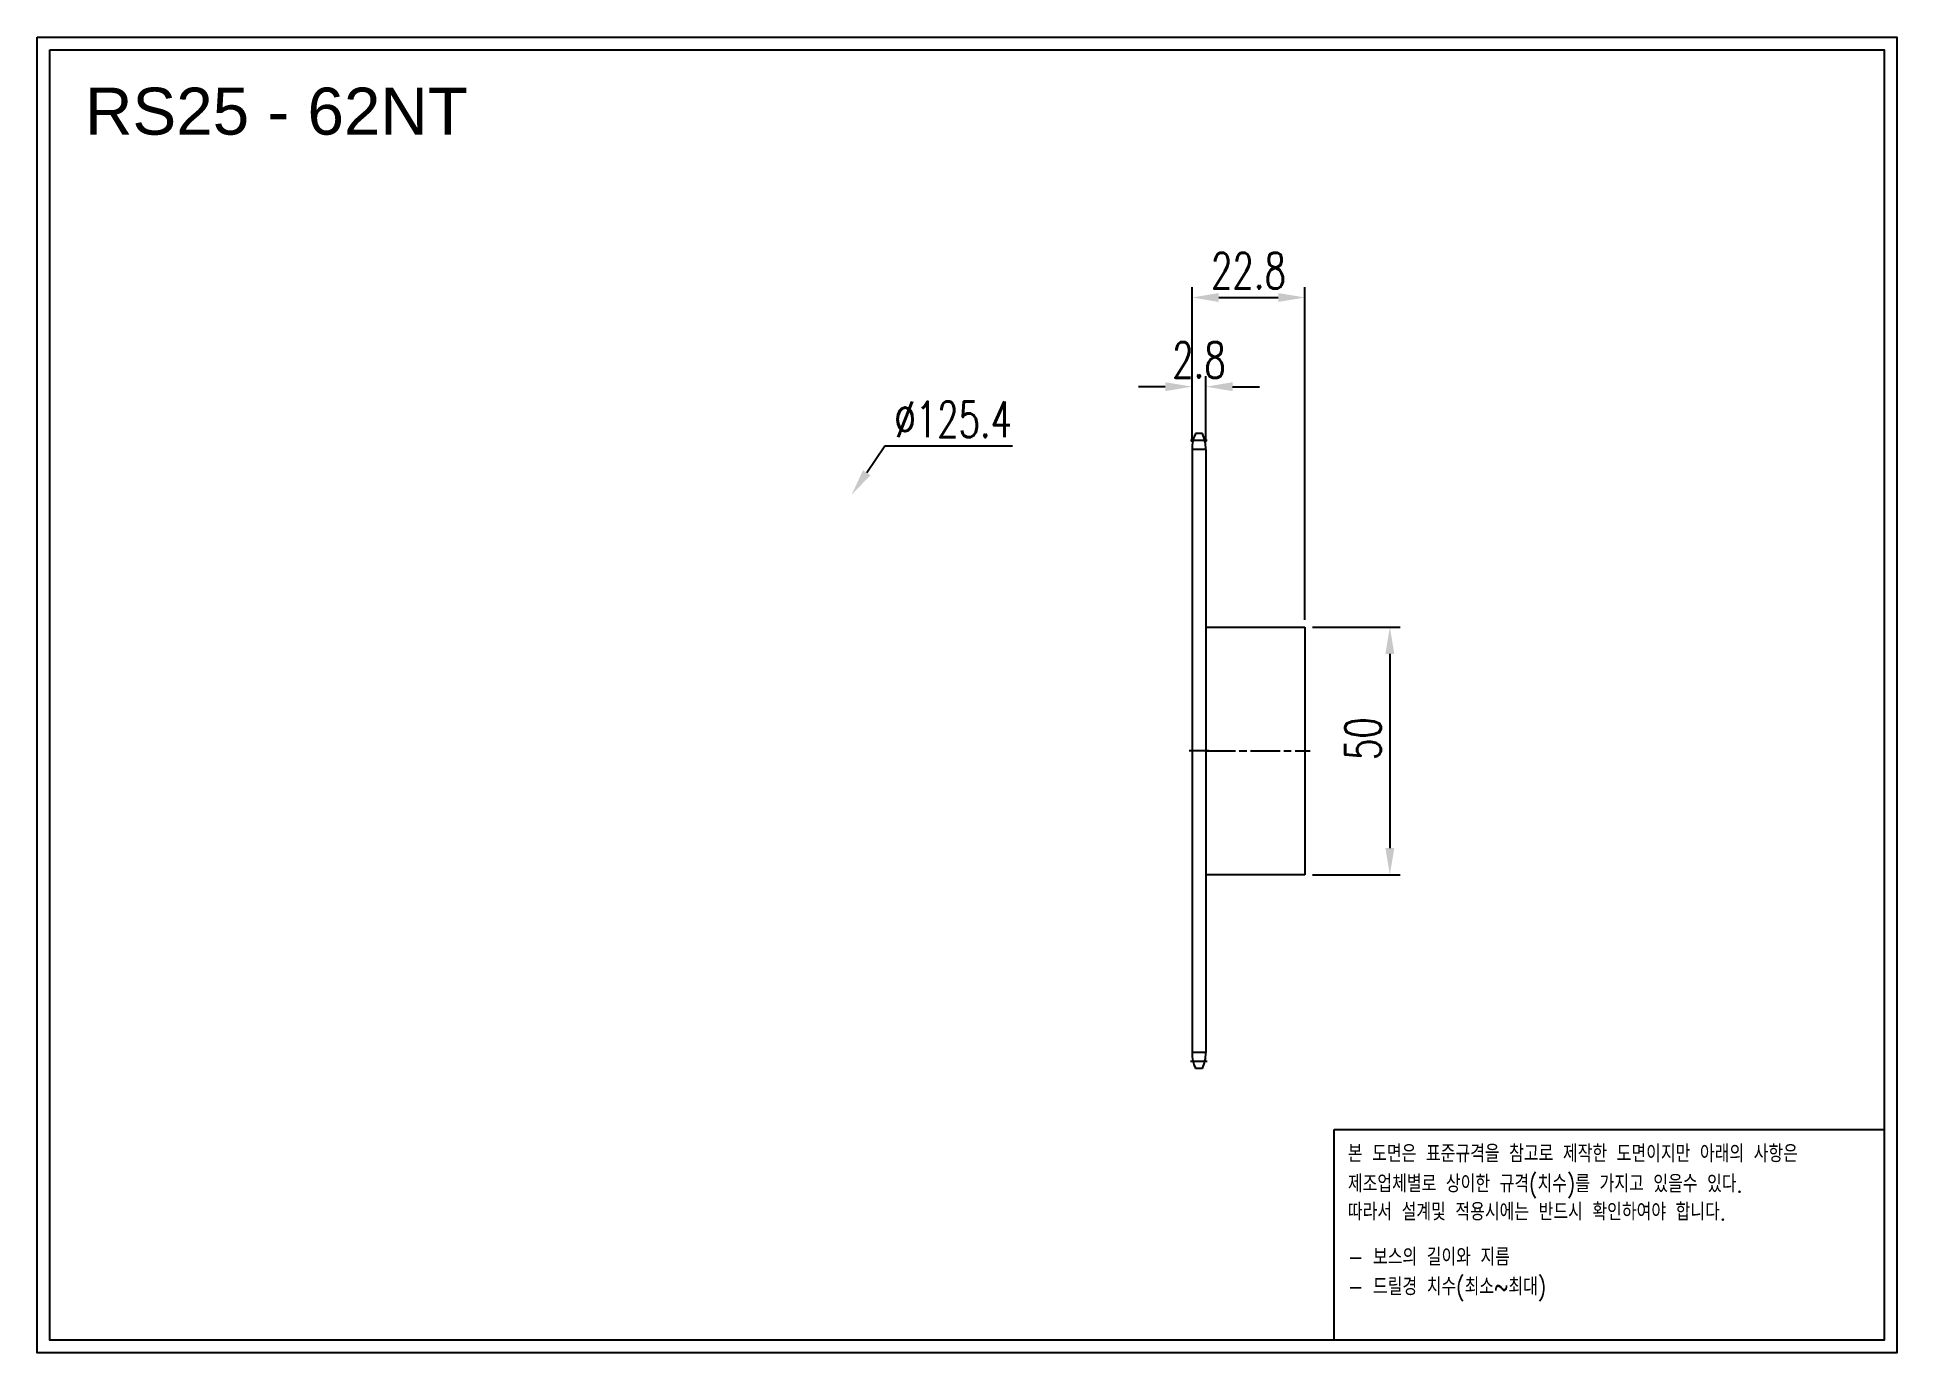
# Model space of a CAD drawing. Header units: millimetres. Extents: x -67438 to -67062, y 2417 to 2683.
import ezdxf

# ---------------------------------------------------------------- set-up
doc = ezdxf.new("R2010")
doc.units = ezdxf.units.MM
for name, pattern in [('AM_ISO02W050', [7.5, 6, -1.5]), ('AM_ISO02W050x2', [3.75, 3, -0.75]), ('AM_ISO08W050', [18, 12, -1.5, 3, -1.5]), ('AM_ISO08W050x2', [9, 6, -0.75, 1.5, -0.75])]:
    doc.linetypes.add(name, pattern=pattern)
for name, color, linetype, lineweight in [('AM_3N', 6, 'AM_ISO02W050', 25), ('AM_7', 4, 'AM_ISO08W050', 25), ('AM_7N', 4, 'AM_ISO08W050', 25)]:
    doc.layers.add(name, color=color, linetype=linetype, lineweight=lineweight)
doc.layers.add('S-DIM', color=7, linetype='Continuous')
doc.styles.add('HAN', font='ROMANS.shx', dxfattribs={"width": 0.7, "bigfont": 'whgtxt.shx'})
doc.styles.add('HSG', font='SIMPLEX.shx', dxfattribs={"width": 0.7, "bigfont": 'HSG.shx'})
doc.styles.get("Standard").update_dxf_attribs({"font": 'arial.ttf'})
doc.dimstyles.new('APP16', dxfattribs={"dimscale": 3, "dimtxt": 2.4, "dimasz": 1.8, "dimexe": 0.7, "dimexo": 0.5, "dimgap": 0.6, "dimtad": 1, "dimtoh": 1, "dimdec": 1, "dimrnd": 0.01, "dimzin": 9, "dimdsep": 46, "dimtxsty": 'HSG', "dimcen": 0, "dimclrd": 1, "dimclre": 1, "dimclrt": 256, "dimazin": 2, "dimtp": 1, "dimtm": 1, "dimtfac": 0.5, "dimtdec": 1, "dimtofl": 0, "dimtmove": 0, "dimatfit": 3, "dimfxl": 0, "dimtvp": 1, "dimtolj": 2, "dimlwd": -1, "dimlwe": -1, "dimarcsym": 0})

# ---------------------------------------------------------------- blocks, each defined once
blk = doc.blocks.new('*D2')
at = {"layer": 'Defpoints', "color": 0, "transparency": 16777216}
for p in [(-67181.52, 2563.62), (-67181.52, 2513.62), (-67164.37, 2513.62)]:
    blk.add_point(p, dxfattribs=at)
at = {"layer": 'S-DIM', "color": 1, "transparency": 16777216}
for p, q in [((-67180.02, 2563.62), (-67162.27, 2563.62)), ((-67164.37, 2558.22), (-67164.37, 2519.02)), ((-67180.02, 2513.62), (-67162.27, 2513.62))]:
    blk.add_line(p, q, dxfattribs=at)
for points in [[(-67165.27, 2558.22), (-67163.47, 2558.22), (-67164.37, 2563.62)], [(-67165.27, 2519.02), (-67163.47, 2519.02), (-67164.37, 2513.62)]]:
    blk.add_solid(points, dxfattribs=at)
at = {"layer": 'S-DIM', "transparency": 16777216, "insert": (-67169.77, 2541.12), "char_height": 7.2, "attachment_point": 5, "rotation": 90, "style": 'HSG'}
blk.add_mtext('\\A2;50', dxfattribs=at)
blk = doc.blocks.new('fyjkfytuj')
for p, q in [((-66537.93, 409.63), (-66517.93, 409.63)), ((-66517.93, 409.63), (-66517.93, 359.63)), ((-66517.93, 359.63), (-66537.93, 359.63))]:
    blk.add_line(p, q)
at = {"layer": 'AM_7N', "linetype": 'AM_ISO08W050x2'}
blk.add_line((-66537.93, 384.63), (-66516.85, 384.63), dxfattribs=at)
blk = doc.blocks.new('*D3')
at = {"layer": 'Defpoints', "color": 0, "transparency": 16777216}
for p in [(-67273.07, 2590.32), (-67343.95, 2486.91)]:
    blk.add_point(p, dxfattribs=at)
at = {"layer": 'S-DIM', "color": 1, "transparency": 16777216}
for p, q in [((-67266.34, 2600.15), (-67270.02, 2594.78)), ((-67240.54, 2600.15), (-67266.34, 2600.15))]:
    blk.add_line(p, q, dxfattribs=at)
blk.add_solid([(-67270.76, 2595.29), (-67269.27, 2594.27), (-67273.07, 2590.32)], dxfattribs=at)
at = {"layer": 'S-DIM', "transparency": 16777216, "insert": (-67252.54, 2605.55), "char_height": 7.2, "attachment_point": 5, "style": 'HSG'}
blk.add_mtext('\\A2;∅125.4', dxfattribs=at)
blk = doc.blocks.new('*D4')
at = {"layer": 'Defpoints', "color": 0, "transparency": 16777216}
for p in [(-67201.52, 2612.15), (-67204.32, 2599.5), (-67201.52, 2599.5)]:
    blk.add_point(p, dxfattribs=at)
at = {"layer": 'S-DIM', "color": 1, "transparency": 16777216}
for p, q in [((-67204.32, 2601), (-67204.32, 2614.25)), ((-67201.52, 2601), (-67201.52, 2614.25)), ((-67209.72, 2612.15), (-67215.12, 2612.15)), ((-67196.12, 2612.15), (-67190.72, 2612.15))]:
    blk.add_line(p, q, dxfattribs=at)
for points in [[(-67209.72, 2613.05), (-67209.72, 2611.25), (-67204.32, 2612.15)], [(-67196.12, 2613.05), (-67196.12, 2611.25), (-67201.52, 2612.15)]]:
    blk.add_solid(points, dxfattribs=at)
at = {"layer": 'S-DIM', "transparency": 16777216, "insert": (-67202.92, 2617.55), "char_height": 7.2, "attachment_point": 5, "style": 'HSG'}
blk.add_mtext('\\A2;2.8', dxfattribs=at)
blk = doc.blocks.new('*D5')
at = {"layer": 'Defpoints', "color": 0, "transparency": 16777216}
for p in [(-67181.52, 2630.15), (-67204.32, 2599.5), (-67181.52, 2563.62)]:
    blk.add_point(p, dxfattribs=at)
at = {"layer": 'S-DIM', "color": 1, "transparency": 16777216}
for p, q in [((-67204.32, 2601), (-67204.32, 2632.25)), ((-67198.92, 2630.15), (-67186.92, 2630.15)), ((-67181.52, 2565.12), (-67181.52, 2632.25))]:
    blk.add_line(p, q, dxfattribs=at)
for points in [[(-67198.92, 2631.05), (-67198.92, 2629.25), (-67204.32, 2630.15)], [(-67186.92, 2631.05), (-67186.92, 2629.25), (-67181.52, 2630.15)]]:
    blk.add_solid(points, dxfattribs=at)
at = {"layer": 'S-DIM', "transparency": 16777216, "insert": (-67192.92, 2635.55), "char_height": 7.2, "attachment_point": 5, "style": 'HSG'}
blk.add_mtext('\\A2;22.8', dxfattribs=at)
blk = doc.blocks.new('notice1')
at = {"color": 4}
blk.add_lwpolyline([(-22142.12, 1735.9), (-22053.8, 1735.9), (-22053.8, 1702.07), (-22142.12, 1702.07)], close=True, dxfattribs=at)
at = {"color": 4, "style": 'HAN', "width": 0.8}
for s, p in [('본 도면은 표준규격을 참고로 제작한 도면이지만 아래의 사항은', (-22139.9, 1730.62)), ('제조업체별로 상이한 규격(치수)를 가지고 있을수 있다.', (-22139.9, 1725.78)), ('따라서 설계및 적용시에는 반드시 확인하여야 합니다.', (-22139.9, 1721.28)), ('- 보스의 길이와 지름', (-22139.9, 1714.03)), ('- 드릴경 치수(최소~최대)', (-22139.9, 1709.27))]:
    blk.add_text(s, height=2.7949, dxfattribs=at).set_placement(p)

msp = doc.modelspace()

# ---------------------------------------------------------------- linework, layer by layer
for p, q in [((-67202.23, 2602.7), (-67203.61, 2602.7)), ((-67204.32, 2599.5), (-67204.32, 2477.73)), ((-67201.52, 2599.5), (-67201.52, 2477.73)), ((-67202.23, 2474.53), (-67203.61, 2474.53))]:
    msp.add_line(p, q)
for points in [[(-67437.53, 2682.69), (-67061.99, 2682.69), (-67061.99, 2417.15), (-67437.53, 2417.15)], [(-67435, 2680.16), (-67064.52, 2680.16), (-67064.52, 2419.68), (-67435, 2419.68)]]:
    msp.add_lwpolyline(points, close=True)
for centre, start, end in [((-67196.72, 2599.5), 155.0989, 180), ((-67209.12, 2599.5), 0, 24.9011), ((-67196.72, 2477.73), 180, 204.9011), ((-67209.12, 2477.73), 335.0989, 0)]:
    msp.add_arc(centre, 7.6, start, end)
at = {"layer": 'AM_3N', "linetype": 'AM_ISO02W050x2'}
for p, q in [((-67201.52, 2599.5), (-67204.32, 2599.5)), ((-67201.52, 2477.73), (-67204.32, 2477.73))]:
    msp.add_line(p, q, dxfattribs=at)
at = {"layer": 'AM_7', "linetype": 'AM_ISO08W050x2'}
for p, q in [((-67201.25, 2601.3), (-67204.63, 2601.3)), ((-67200.94, 2538.62), (-67204.9, 2538.62)), ((-67201.25, 2475.93), (-67204.63, 2475.93))]:
    msp.add_line(p, q, dxfattribs=at)

# ---------------------------------------------------------------- block references
msp.add_blockref('fyjkfytuj', (-663.59, 2153.99))
at = {"xscale": 1.257984, "yscale": 1.257984, "zscale": 1.257984}
msp.add_blockref('notice1', (-39321.2, 278.51), dxfattribs=at)

# ---------------------------------------------------------------- texts
msp.add_text('RS25 - 62NT', height=9.4834).set_placement((-67427.86, 2663.02))

# ---------------------------------------------------------------- dimensions: what is measured, and where the dimension line sits
at = {"layer": 'S-DIM'}
dim = msp.add_linear_dim(base=(-67181.52, 2630.15), p1=(-67204.32, 2599.5), p2=(-67181.52, 2563.62), dimstyle='APP16', dxfattribs=at)
dim.commit()
dim.dimension.update_dxf_attribs({"geometry": '*D5', "text_midpoint": (-67192.92, 2635.55)})
dim = msp.add_linear_dim(base=(-67201.52, 2612.15), p1=(-67204.32, 2599.5), p2=(-67201.52, 2599.5), dimstyle='APP16', dxfattribs=at)
dim.commit()
dim.dimension.update_dxf_attribs({"geometry": '*D4', "text_midpoint": (-67202.92, 2612.15), "dimtype": 128})
dim = msp.add_diameter_dim_2p(p1=(-67343.95, 2486.91), p2=(-67273.07, 2590.32), dimstyle='APP16', dxfattribs=at)
dim.commit()
dim.dimension.update_dxf_attribs({"geometry": '*D3', "text_midpoint": (-67252.54, 2600.15), "dimtype": 131})
dim = msp.add_linear_dim(base=(-67164.37, 2513.62), p1=(-67181.52, 2563.62), p2=(-67181.52, 2513.62), angle=90, dimstyle='APP16', dxfattribs=at)
dim.commit()
dim.dimension.update_dxf_attribs({"geometry": '*D2', "text_midpoint": (-67164.37, 2541.12), "dimtype": 128})

doc.saveas('drawing.dxf')
